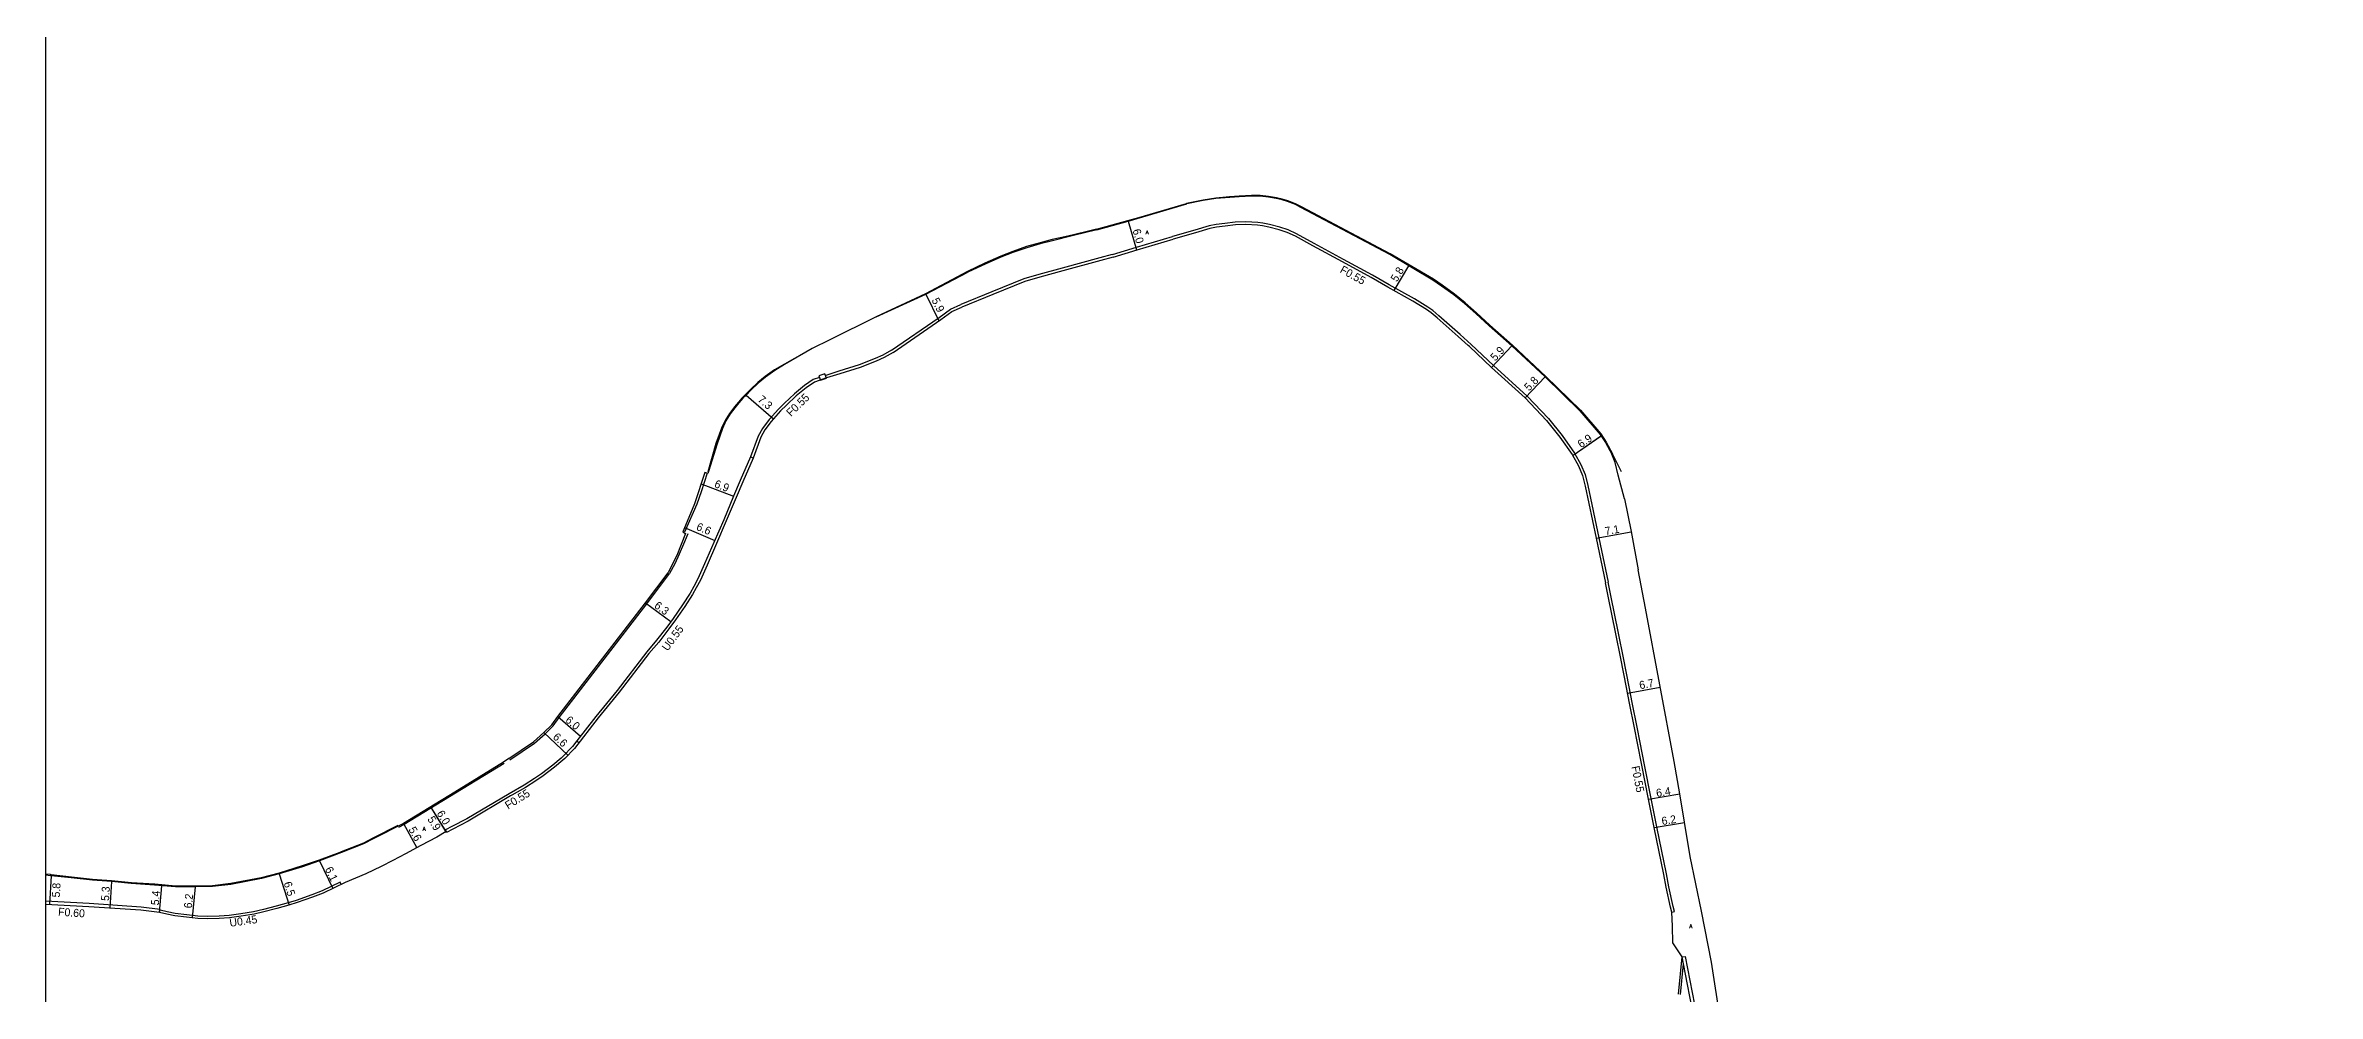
# Model space of a CAD drawing. Header units: metres. Extents: x -24000 to -21600, y -84000 to -81000.
# Drawn here: x -24000 to -23545.7, y -82538.1 to -82348.6 of the extents above; entities that cross this region are included whole.
import ezdxf

# ---------------------------------------------------------------- set-up
doc = ezdxf.new("R2010")
doc.units = ezdxf.units.M
doc.header["$LTSCALE"] = 2.5
for name, color, linetype in [('側溝・桝', 7, 'Continuous'), ('図郭', 7, 'Continuous'), ('幅員', 7, 'Continuous'), ('歩道・分離帯・安全施設', 7, 'Continuous'), ('舗装', 7, 'Continuous'), ('道路', 7, 'Continuous')]:
    doc.layers.add(name, color=color, linetype=linetype)
doc.styles.get("Standard").update_dxf_attribs({"font": ''})
doc.styles.add('YOKO_DECO', font='txt.shx', dxfattribs={"bigfont": 'extfont.shx'})
doc.styles.get('Standard').set_extended_font_data('@MS PGothic')

msp = doc.modelspace()

# ---------------------------------------------------------------- linework, layer by layer
at = {"layer": '側溝・桝'}
for points in [[(-23714.93, -82408.36), (-23717.17, -82406.35), (-23721.41, -82402.59), (-23722.63, -82401.57), (-23723.61, -82400.87), (-23726.31, -82399.23), (-23731.34, -82396.39), (-23734.71, -82394.46), (-23740.45, -82391.33), (-23746.35, -82388.13), (-23749.85, -82386.21), (-23751.57, -82385.44), (-23753.18, -82384.89), (-23755.29, -82384.34), (-23756.6, -82384.08), (-23757.63, -82383.92), (-23760.03, -82383.82), (-23762.14, -82383.9), (-23764.19, -82384.12), (-23765.94, -82384.36), (-23767.31, -82384.64), (-23770.22, -82385.48), (-23774.66, -82386.77)], [(-23786.68, -82390.34), (-23781.89, -82388.87), (-23774.66, -82386.77)], [(-23786.7, -82390.34), (-23789.17, -82391.01), (-23796.71, -82393.1), (-23801.37, -82394.36), (-23804.38, -82395.22), (-23810.79, -82397.84), (-23817, -82400.36)], [(-23830.82, -82409.47), (-23821.32, -82402.93), (-23819.03, -82401.28), (-23817, -82400.36)], [(-23830.82, -82409.47), (-23832.58, -82410.46), (-23834.11, -82411.17), (-23837.31, -82412.43), (-23841.37, -82413.66), (-23843.99, -82414.52), (-23844.05, -82414.54)], [(-23710.47, -82412.55), (-23714.93, -82408.37)], [(-23845.25, -82414.95), (-23846.5, -82415.37), (-23848.26, -82416.55), (-23850.27, -82418.2), (-23852.25, -82420.06), (-23853.46, -82421.25), (-23855.3, -82423.36), (-23856.63, -82425.13), (-23857.51, -82426.68), (-23859.03, -82430.83)], [(-23710.47, -82412.55), (-23703.75, -82418.64), (-23699.49, -82423.17), (-23696.78, -82426.51), (-23694.3, -82430.06), (-23693.03, -82432.33), (-23692.19, -82434.32), (-23691.62, -82436.52), (-23689.42, -82446.97), (-23687.55, -82455.87)], [(-23858.52, -82431.04), (-23859.03, -82430.83), (-23861.08, -82435.56), (-23862.43, -82438.69), (-23864.39, -82443.4), (-23866.35, -82447.9), (-23868.23, -82452.21), (-23869.54, -82455.2), (-23870.35, -82456.72), (-23871.09, -82458.06), (-23872.64, -82460.4), (-23874.5, -82463.09), (-23875.78, -82464.86), (-23877.8, -82467.47), (-23879.76, -82469.77), (-23885.71, -82477.52), (-23889.97, -82482.69), (-23893.75, -82487.6), (-23893.32, -82487.95)], [(-23680.28, -82492.37), (-23681.15, -82487.93), (-23681.76, -82484.84), (-23682.74, -82479.94), (-23683.37, -82476.81), (-23684.52, -82471.01), (-23685.51, -82466.06), (-23687.01, -82458.54), (-23687.55, -82455.87)], [(-23896.58, -82490.71), (-23894.62, -82488.74)], [(-23893.75, -82487.6), (-23894.62, -82488.74)], [(-23896.58, -82490.71), (-23896.9, -82491.01), (-23898.58, -82492.43), (-23900.82, -82494.15), (-23902.25, -82495.14), (-23904.31, -82496.43), (-23907.31, -82498.15)], [(-23675.92, -82514.18), (-23677.86, -82504.78), (-23678.99, -82499.13), (-23680.28, -82492.37)], [(-23907.31, -82498.15), (-23915.77, -82503.16), (-23918.77, -82504.73), (-23920.05, -82505.4), (-23919.87, -82505.73)], [(-23940.88, -82516.27), (-23941.08, -82515.85), (-23944.66, -82517.59), (-23946.76, -82518.37), (-23949.84, -82519.47), (-23951.46, -82519.98), (-23953.86, -82520.65), (-23956.43, -82521.29), (-23958.39, -82521.76), (-23960.94, -82522.15), (-23963.27, -82522.49), (-23965.28, -82522.65), (-23967.56, -82522.69), (-23969.51, -82522.6), (-23971.71, -82522.38), (-23974.04, -82522.07), (-23975.66, -82521.78), (-23977.09, -82521.45)], [(-23674.86, -82521.85), (-23674.33, -82521.72), (-23674.57, -82520.71), (-23675.43, -82516.75), (-23675.92, -82514.18)], [(-23977.06, -82521.3), (-23977.08, -82521.29), (-23980.84, -82520.83), (-23991.29, -82520.13), (-23999.96, -82519.66), (-24000, -82519.66)], [(-23977.19, -82521.91), (-23977.06, -82521.3)], [(-23673.09, -82538.3), (-23672.5, -82532.16)], [(-23670.43, -82542.8), (-23672.5, -82532.16), (-23672.78, -82530.77), (-23672.19, -82530.66), (-23669.85, -82542.68)]]:
    msp.add_lwpolyline(points, dxfattribs=at)
msp.add_lwpolyline([(-23844.19, -82414.18), (-23845.37, -82414.63), (-23845.06, -82415.46), (-23843.86, -82415.05)], close=True, dxfattribs=at)
at = {"layer": '図郭'}
msp.add_lwpolyline([(-24000, -82800), (-23200, -82800), (-23200, -82200), (-24000, -82200)], close=True, dxfattribs=at)
at = {"layer": '幅員'}
for points in [[(-23783.53, -82383.67), (-23781.86, -82389.43)], [(-23730.35, -82397.57), (-23727.42, -82392.62)], [(-23824, -82398.31), (-23821.38, -82403.6)], [(-23710.89, -82412.91), (-23706.85, -82408.6)], [(-23704.16, -82419.01), (-23700.15, -82414.82)], [(-23859.9, -82418.44), (-23854.42, -82423.19)], [(-23694.54, -82430.49), (-23688.99, -82426.59)], [(-23694.54, -82430.49), (-23689.08, -82426.65)], [(-23868.9, -82436.22), (-23862.43, -82438.69)], [(-23872.21, -82444.91), (-23866.19, -82447.53)], [(-23689.96, -82447.07), (-23682.98, -82445.79)], [(-23880.04, -82460), (-23874.94, -82463.71)], [(-23683.68, -82478.05), (-23677.14, -82476.82)], [(-23897.54, -82482.72), (-23893.02, -82486.66)], [(-23900.33, -82485.92), (-23895.55, -82490.45)], [(-23679.53, -82499.24), (-23673.21, -82498.2)], [(-23678.4, -82504.89), (-23672.28, -82503.89)]]:
    msp.add_lwpolyline(points, dxfattribs=at)
at = {"layer": '幅員', "flags": 128}
for points in [[(-23919.8, -82505.88), (-23922.95, -82500.74)], [(-23919.87, -82505.73), (-23922.95, -82500.74)], [(-23928.41, -82504.08), (-23925.76, -82508.97)], [(-23945.24, -82511.58), (-23942.57, -82517.1)], [(-23998.88, -82514.55), (-23999.2, -82520.32)], [(-23986.78, -82515.71), (-23987.14, -82521.03)], [(-23977.19, -82521.91), (-23976.74, -82516.54)], [(-23953.24, -82514.18), (-23951.27, -82520.41)], [(-23970.06, -82516.78), (-23970.67, -82522.96)]]:
    msp.add_lwpolyline(points, dxfattribs=at)
at = {"layer": '歩道・分離帯・安全施設'}
for points in [[(-23789.89, -82385.28), (-23783.57, -82383.54), (-23781.39, -82382.92), (-23771.85, -82380.18)], [(-23711.22, -82404.49), (-23713.9, -82402.02), (-23716.18, -82400.01), (-23718.3, -82398.3), (-23720.73, -82396.48), (-23722.46, -82395.29), (-23731.16, -82390.21), (-23748.9, -82380.8), (-23750.05, -82380.21), (-23751.6, -82379.62), (-23752.74, -82379.28), (-23753.87, -82379.01), (-23755.47, -82378.73), (-23757.14, -82378.57), (-23758.86, -82378.56), (-23761.37, -82378.67), (-23763.25, -82378.82), (-23766.01, -82379.07), (-23768.53, -82379.46), (-23771.84, -82380.18)], [(-23789.89, -82385.28), (-23791.17, -82385.64), (-23794.44, -82386.41), (-23796.22, -82386.79), (-23798.73, -82387.33), (-23801.14, -82388.01), (-23803.83, -82388.77), (-23806.6, -82389.72), (-23809, -82390.7), (-23812.19, -82392.09), (-23815.64, -82393.77)], [(-23815.64, -82393.77), (-23824.04, -82398.24), (-23833.91, -82402.81)], [(-23833.91, -82402.81), (-23843.2, -82407.39), (-23846.72, -82409.11), (-23852.26, -82412.3), (-23854.21, -82413.41), (-23856.12, -82414.73), (-23857.59, -82415.96), (-23858.96, -82417.25), (-23860, -82418.28), (-23860.69, -82419), (-23861.46, -82419.87), (-23862.27, -82420.83), (-23863.22, -82422.12), (-23864.08, -82423.53), (-23864.83, -82425.07), (-23865.94, -82428.16), (-23867.56, -82433.81)], [(-23706.72, -82408.48), (-23711.22, -82404.49)], [(-23706.72, -82408.48), (-23700, -82414.71), (-23693.12, -82421.47), (-23689.03, -82426.23), (-23687.95, -82427.84), (-23686.68, -82430.18)], [(-23684.87, -82433.8), (-23686.68, -82430.18)], [(-23867.72, -82434.06), (-23868.92, -82437.81), (-23869.8, -82440.26), (-23872.23, -82445.87)], [(-23871.6, -82446.17), (-23872.43, -82448.27), (-23873.3, -82450.25), (-23874.19, -82452.16), (-23875.2, -82454.11)], [(-23907.14, -82491.37), (-23902.22, -82488.04), (-23900.11, -82486.16), (-23898.51, -82484.57), (-23897.3, -82482.94), (-23879.78, -82460.2), (-23875.2, -82454.11)], [(-23908.26, -82492.09), (-23918.05, -82498.02), (-23928.29, -82504.3), (-23929.43, -82504.88)], [(-23929.58, -82504.53), (-23934.55, -82507.05), (-23936.44, -82508.03), (-23940.86, -82509.79), (-23941.11, -82509.88)], [(-23941.15, -82509.87), (-23945.3, -82511.43), (-23948.67, -82512.6), (-23953.28, -82514.03), (-23956.86, -82514.98), (-23962.95, -82516.11), (-23966.59, -82516.54), (-23970.06, -82516.63), (-23973.99, -82516.61), (-23978.16, -82516.26), (-23982.82, -82515.95), (-23986.77, -82515.55), (-23990.59, -82515.29), (-23994.81, -82514.83), (-23998.84, -82514.34)], [(-23998.84, -82514.34), (-23998.98, -82514.33), (-23999.98, -82514.23)]]:
    msp.add_lwpolyline(points, dxfattribs=at)
at = {"layer": '道路'}
for points in [[(-23789.79, -82385.4), (-23783.53, -82383.67), (-23771.83, -82380.24)], [(-23711.34, -82404.63), (-23714.01, -82402.14), (-23716.29, -82400.16), (-23718.43, -82398.42), (-23720.86, -82396.65), (-23722.61, -82395.47), (-23731.25, -82390.34), (-23748.98, -82380.93), (-23750.1, -82380.37), (-23751.65, -82379.75), (-23752.77, -82379.4), (-23753.91, -82379.14), (-23755.49, -82378.88), (-23757.13, -82378.69), (-23758.86, -82378.67), (-23761.35, -82378.8), (-23763.23, -82378.94), (-23766.01, -82379.13), (-23768.54, -82379.56), (-23771.83, -82380.24)], [(-23715.3, -82408.77), (-23715.55, -82408.54), (-23717.54, -82406.76), (-23721.77, -82403.01), (-23722.97, -82402), (-23723.91, -82401.33), (-23726.59, -82399.7), (-23731.61, -82396.86), (-23734.97, -82394.94), (-23740.71, -82391.81), (-23746.62, -82388.61), (-23750.09, -82386.7), (-23751.77, -82385.95), (-23753.34, -82385.41), (-23755.41, -82384.87), (-23756.69, -82384.62), (-23757.68, -82384.47), (-23760.03, -82384.37), (-23762.1, -82384.45), (-23764.12, -82384.66), (-23765.85, -82384.9), (-23767.18, -82385.17), (-23770.07, -82386), (-23774.51, -82387.3)], [(-23789.79, -82385.4), (-23794.45, -82386.56), (-23798.66, -82387.59), (-23801.11, -82388.21), (-23803.79, -82389.05), (-23806.56, -82389.95), (-23808.98, -82390.85), (-23812.14, -82392.26), (-23815.57, -82393.9)], [(-23786.51, -82390.86), (-23781.73, -82389.39), (-23774.51, -82387.3)], [(-23833.9, -82402.82), (-23824, -82398.31), (-23815.57, -82393.9)], [(-23786.51, -82390.86), (-23789.02, -82391.54), (-23796.57, -82393.63), (-23801.22, -82394.89), (-23804.2, -82395.74), (-23810.59, -82398.35), (-23816.77, -82400.86)], [(-23833.9, -82402.82), (-23843.17, -82407.43), (-23846.72, -82409.13), (-23852.24, -82412.35), (-23854.15, -82413.54), (-23856.03, -82414.86), (-23857.48, -82416.08), (-23858.88, -82417.4), (-23859.9, -82418.44), (-23860.54, -82419.09), (-23861.34, -82419.99), (-23862.16, -82420.99), (-23863.12, -82422.22), (-23863.94, -82423.63), (-23864.65, -82425.14), (-23865.73, -82428.22), (-23867.45, -82433.74), (-23867.58, -82434.11), (-23868.14, -82433.92), (-23870.23, -82440.2), (-23871.05, -82442.1), (-23872.58, -82445.81), (-23872.02, -82446.11), (-23873.79, -82450.5), (-23874.69, -82452.32), (-23875.5, -82453.97)], [(-23830.54, -82409.94), (-23821, -82403.37), (-23818.76, -82401.76), (-23816.77, -82400.86)], [(-23706.84, -82408.61), (-23711.34, -82404.63)], [(-23830.54, -82409.94), (-23832.33, -82410.95), (-23833.9, -82411.67), (-23837.13, -82412.95), (-23841.2, -82414.19), (-23843.82, -82415.04), (-23846.26, -82415.86), (-23847.94, -82416.99), (-23849.91, -82418.61), (-23851.87, -82420.46), (-23853.06, -82421.62), (-23854.88, -82423.72), (-23856.17, -82425.43), (-23857, -82426.9), (-23858.52, -82431.04), (-23860.58, -82435.77), (-23861.93, -82438.9), (-23863.89, -82443.62), (-23865.84, -82448.12), (-23867.72, -82452.43), (-23869.05, -82455.44), (-23869.87, -82456.98), (-23870.62, -82458.35), (-23872.18, -82460.71), (-23874.05, -82463.41), (-23875.34, -82465.19), (-23877.37, -82467.82), (-23879.34, -82470.11), (-23885.29, -82477.86), (-23889.52, -82483.01), (-23894.2, -82489.1)], [(-23710.86, -82412.93), (-23715.3, -82408.77)], [(-23706.84, -82408.61), (-23700.13, -82414.84), (-23693.25, -82421.59), (-23689.18, -82426.34), (-23688.11, -82427.93), (-23686.85, -82430.25)], [(-23710.86, -82412.93), (-23704.14, -82419.03), (-23699.9, -82423.53), (-23697.22, -82426.84), (-23694.76, -82430.35), (-23693.52, -82432.57), (-23692.72, -82434.5), (-23692.16, -82436.64), (-23689.96, -82447.08), (-23688.09, -82455.99)], [(-23684.33, -82439.23), (-23685.55, -82434.48), (-23686.14, -82431.94), (-23686.85, -82430.25)], [(-23684.33, -82439.23), (-23682.99, -82445.76), (-23681.58, -82453.41)], [(-23907.33, -82491.1), (-23902.42, -82487.78), (-23900.33, -82485.92), (-23898.76, -82484.36), (-23897.56, -82482.74), (-23880.04, -82460), (-23875.5, -82453.97)], [(-23680.82, -82492.47), (-23681.69, -82488.04), (-23682.29, -82484.95), (-23683.28, -82480.05), (-23683.9, -82476.92), (-23685.05, -82471.11), (-23686.05, -82466.17), (-23687.55, -82458.65), (-23688.09, -82455.99)], [(-23674.35, -82491.72), (-23680.1, -82461.05), (-23681.58, -82453.41)], [(-23896.19, -82491.1), (-23894.2, -82489.1)], [(-23908.39, -82491.87), (-23918.18, -82497.81), (-23928.41, -82504.08), (-23934.49, -82507.17), (-23936.39, -82508.15), (-23940.81, -82509.91), (-23945.24, -82511.58), (-23948.62, -82512.75), (-23953.24, -82514.18), (-23956.83, -82515.13), (-23962.93, -82516.27), (-23966.58, -82516.69), (-23970.06, -82516.78), (-23974, -82516.77), (-23978.17, -82516.42), (-23982.83, -82516.1), (-23986.78, -82515.71), (-23990.61, -82515.45), (-23994.83, -82514.98), (-23998.88, -82514.55)], [(-23907.33, -82491.1), (-23908.39, -82491.87)], [(-23896.19, -82491.1), (-23896.54, -82491.42), (-23898.23, -82492.85), (-23900.5, -82494.6), (-23901.94, -82495.6), (-23904.03, -82496.9), (-23906.73, -82498.45), (-23906.99, -82498.59)], [(-23676.46, -82514.29), (-23678.4, -82504.89), (-23679.53, -82499.24), (-23680.82, -82492.47)], [(-23671.17, -82510.73), (-23672.29, -82503.82), (-23673.21, -82498.18), (-23674.35, -82491.72)], [(-23906.99, -82498.59), (-23915.5, -82503.64), (-23918.52, -82505.22), (-23919.8, -82505.88), (-23919.87, -82505.73), (-23921.76, -82506.86), (-23924.93, -82508.52), (-23928.02, -82510.19), (-23930.55, -82511.51), (-23932.91, -82512.7), (-23935.96, -82514.14), (-23940.06, -82515.88), (-23944.48, -82518.02), (-23946.6, -82518.81), (-23949.69, -82519.91), (-23951.33, -82520.43), (-23953.74, -82521.11), (-23956.32, -82521.75), (-23958.3, -82522.22), (-23960.87, -82522.61), (-23963.22, -82522.96), (-23965.26, -82523.11), (-23967.57, -82523.16), (-23969.54, -82523.07), (-23971.77, -82522.85), (-23974.11, -82522.53), (-23975.76, -82522.24), (-23977.19, -82521.91), (-23980.9, -82521.45), (-23991.33, -82520.75), (-24000, -82520.28)], [(-23644.21, -82598.86), (-23652.66, -82584.64), (-23654.25, -82581.74), (-23655.57, -82578.95), (-23657.18, -82575.03), (-23658.49, -82571.3), (-23660.08, -82566.54), (-23661.52, -82561.33), (-23662.69, -82556.84), (-23663.89, -82551.02), (-23665.1, -82543.51), (-23666.9, -82531.85), (-23668.93, -82521.66), (-23671.17, -82510.73)], [(-23998.88, -82514.55), (-23999, -82514.54), (-24000, -82514.44)], [(-23674.65, -82527.93), (-23674.68, -82524.65), (-23674.86, -82521.85), (-23675.11, -82520.83), (-23675.96, -82516.86), (-23676.46, -82514.29)], [(-23672.78, -82530.77), (-23674.65, -82527.93)], [(-23673.48, -82538.25), (-23672.78, -82530.77)]]:
    msp.add_lwpolyline(points, dxfattribs=at)

# ---------------------------------------------------------------- texts
at = {"layer": '側溝・桝'}
for s, rotation, p in [('F0.55', 331, (-23741.33, -82393.87)), ('F0.55', 44, (-23850.96, -82422.85)), ('U0.55', 53.7451, (-23875.61, -82469.75)), ('F0.55', 281, (-23682.91, -82492.75)), ('F0.55', 32.0185, (-23907.5, -82501.33)), ('F0.60', 356, (-23997.51, -82522.52)), ('U0.45', 8, (-23963.09, -82524.77))]:
    msp.add_text(s, height=1.6, rotation=rotation, dxfattribs=at).set_placement(p)
at = {"layer": '幅員'}
for s, rotation, p in [('6.0', 286, (-23782.68, -82385.49)), ('5.8', 59, (-23729.8, -82395.96)), ('5.9', 296, (-23822.88, -82399.47)), ('5.9', 47, (-23710.13, -82411.77)), ('5.8', 46, (-23703.38, -82417.76)), ('7.3', 319, (-23857.72, -82419.56)), ('6.9', 35, (-23692.98, -82429.11)), ('6.9', 339, (-23866.4, -82436.82)), ('6.6', 337, (-23870.01, -82445.35)), ('7.1', 10, (-23688.08, -82446.47)), ('6.3', 324, (-23878.42, -82460.85)), ('6.7', 11, (-23681.18, -82477.28)), ('6.0', 319, (-23896.19, -82483.64)), ('6.6', 317, (-23898.68, -82486.98)), ('6.4', 9, (-23677.85, -82498.82)), ('5.9', 301.6363, (-23923.71, -82503.24)), ('6.0', 301.5241, (-23921.84, -82502.08)), ('6.2', 9, (-23676.75, -82504.43)), ('5.6', 298.4577, (-23927.47, -82505.28)), ('5.8', 86.8863, (-23997.13, -82518.92)), ('6.5', 287.5464, (-23952.4, -82516)), ('6.1', 295.8507, (-23944.17, -82513.22)), ('5.3', 86.1972, (-23987.3, -82519.63)), ('5.4', 85.2035, (-23977.33, -82520.5)), ('6.2', 84.3279, (-23970.74, -82521.12))]:
    msp.add_text(s, height=1.6, rotation=rotation, dxfattribs=at).set_placement(p)
at = {"layer": '舗装', "style": 'YOKO_DECO'}
for p in [(-23780.04, -82386.28, 671.78), (-23924.55, -82505.54, 671.52), (-23671.34, -82525, 670.1)]:
    msp.add_text('A', height=0.75, dxfattribs=at).set_placement(p)

doc.saveas('drawing.dxf')
